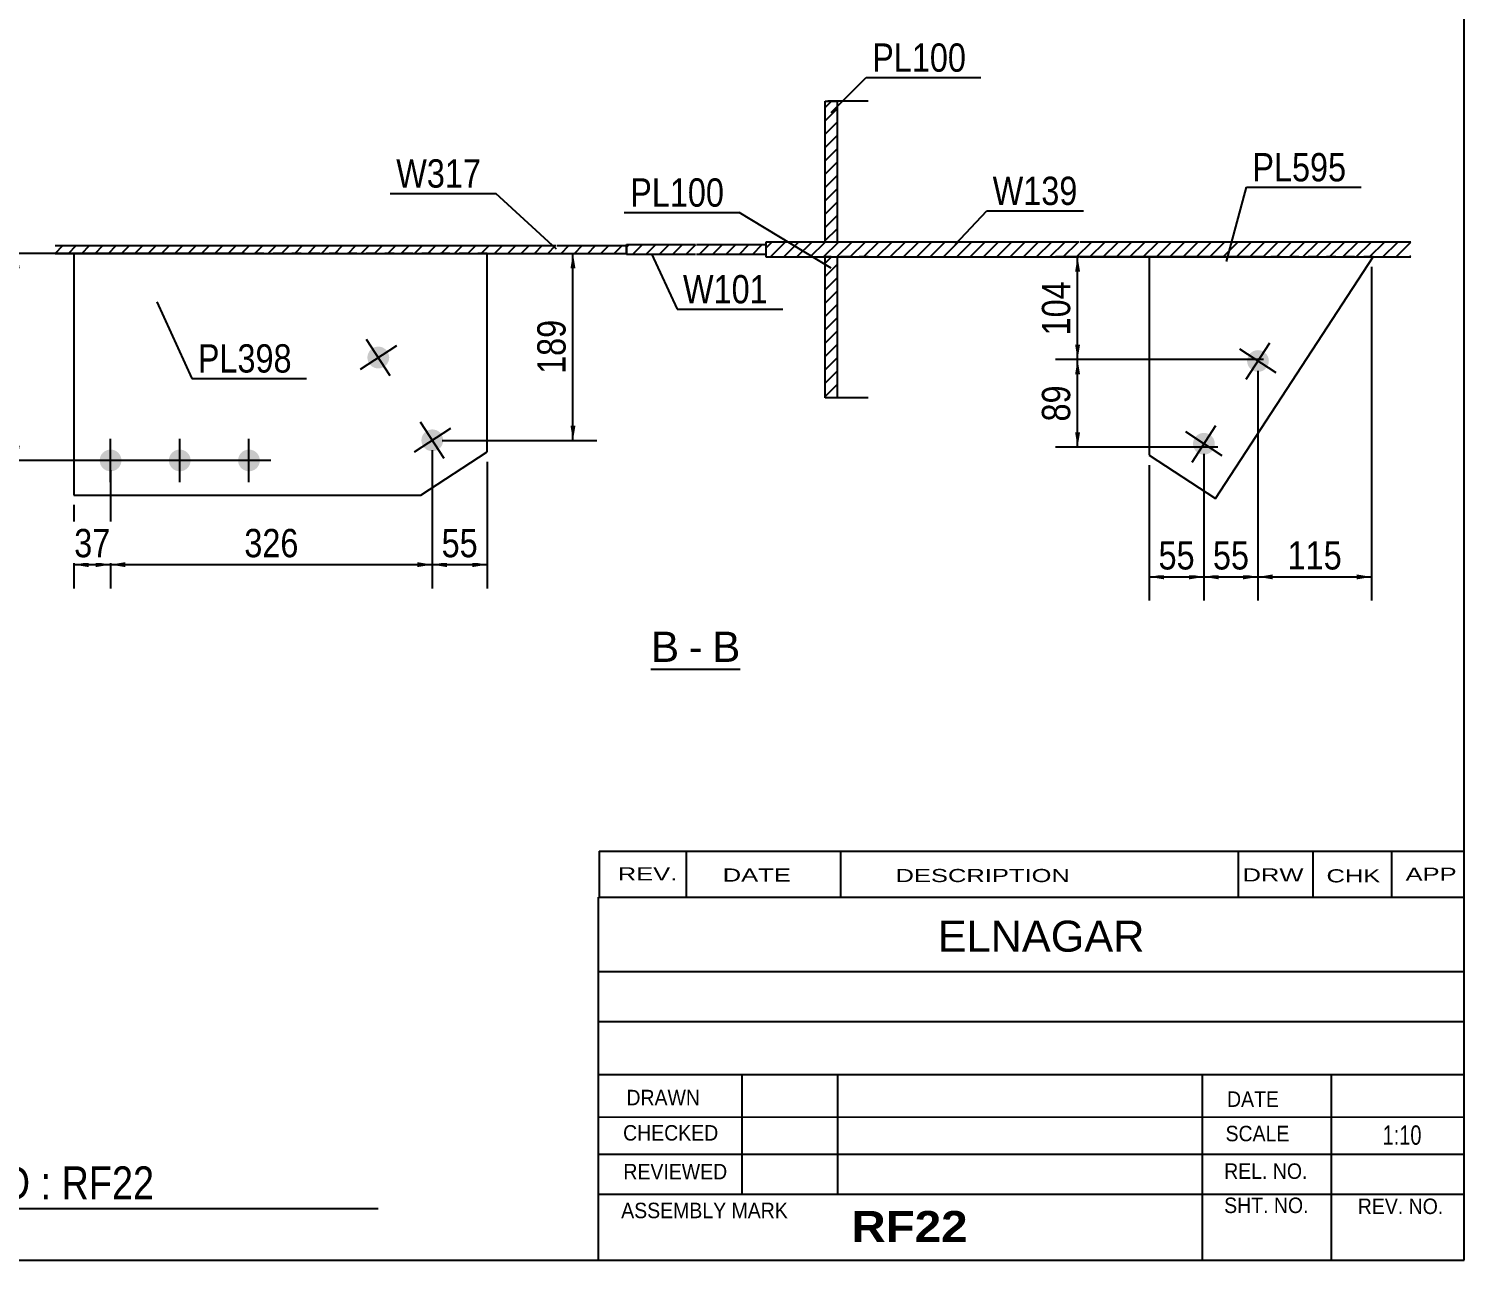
# Model space of a CAD drawing. Header units: millimetres. Extents: x -375 to 28, y -181 to 96.
# Drawn here: x -117.3 to 27.9, y -181.2 to -56.6 of the extents above; entities that cross this region are included whole.
import ezdxf

# ---------------------------------------------------------------- set-up
doc = ezdxf.new("R2010")
doc.units = ezdxf.units.MM
doc.linetypes.add('DXK_LINE_DOT1', pattern=[1.8814, 0.9407, -0.9407])
doc.styles.add('Arial', font='ARIAL.TTF', dxfattribs={"height": 0.2})
doc.styles.add('Arial Bold', font='ARIALBD.TTF', dxfattribs={"height": 0.2})
doc.styles.add('Arial Narrow', font='ARIALN.TTF', dxfattribs={"height": 0.2})

# ---------------------------------------------------------------- blocks, each defined once
blk = doc.blocks.new('Unknown-623466443-1210')
at = {"color": 5, "linetype": 'Continuous'}
for p, q in [((27.91, -181.18), (27.91, 95.82)), ((-372.09, -181.18), (27.91, -181.18))]:
    blk.add_line(p, q, dxfattribs=at)
blk = doc.blocks.new('Unknown-623466443-13 - 1417')
at = {"color": 7, "linetype": 'Continuous'}
blk.add_line((-54.37, -121.4), (-45.34, -121.4), dxfattribs=at)
at = {"color": 0, "linetype": 'Continuous'}
for points in [[(-51.52, -120.65), (-51.52, -117.45), (-54.37, -117.45), (-54.37, -120.65)], [(-49.14, -120.65), (-49.14, -117.45), (-50.56, -117.45), (-50.56, -120.65)], [(-45.34, -120.65), (-45.34, -117.45), (-48.18, -117.45), (-48.18, -120.65)]]:
    blk.add_wipeout(points, dxfattribs=at)
at = {"color": 96, "linetype": 'Continuous', "style": 'Arial'}
for s, p in [('B', (-54.37, -120.65)), ('B', (-48.18, -120.65)), ('-', (-50.56, -120.65))]:
    blk.add_text(s, height=3.06, dxfattribs=at).set_placement(p)
blk = doc.blocks.new('Part-623466443-1601 - 1417')
at = {"linetype": 'Continuous'}
h = blk.add_hatch(dxfattribs=at)
h.set_pattern_fill('', scale=0.3, style=0, pattern_type=0)
h.set_pattern_definition([(45, (-35.5199, -93.9257), (-0.67352, 0.67352), [])])
h.paths.add_polyline_path([(-36.73, -93.93), (-35.52, -93.93), (-35.52, -79.68), (-36.73, -79.68)])
at = {"color": 7, "linetype": 'DXK_LINE_DOT1'}
for p, q in [((-32.38, -79.68), (-36.73, -79.68)), ((-35.52, -93.93), (-36.73, -93.93))]:
    blk.add_line(p, q, dxfattribs=at)
at = {"color": 2, "linetype": 'Continuous'}
for p, q in [((-36.73, -93.93), (-36.73, -79.68)), ((-36.73, -79.68), (-35.52, -79.68)), ((-35.52, -79.68), (-35.52, -93.93)), ((-35.52, -93.93), (-36.73, -93.93)), ((-32.38, -93.93), (-35.52, -93.93))]:
    blk.add_line(p, q, dxfattribs=at)
blk = doc.blocks.new('Part-623466443-1633 - 1417')
at = {"color": 2, "linetype": 'Continuous'}
for p, q in [((-3.96, -79.68), (-3.96, -99.75)), ((2.74, -104.12), (18.69, -79.68)), ((-3.96, -99.75), (2.74, -104.12))]:
    blk.add_line(p, q, dxfattribs=at)
at = {"color": 7, "linetype": 'DXK_LINE_DOT1'}
blk.add_line((18.69, -79.68), (-3.96, -79.68), dxfattribs=at)
blk = doc.blocks.new('Part-623466443-1556 - 1417')
at = {"linetype": 'Continuous'}
h = blk.add_hatch(dxfattribs=at)
h.set_pattern_fill('', scale=0.3, style=0, pattern_type=0)
h.set_pattern_definition([(45, (-42.7538, -79.4257), (-0.67352, 0.67352), [])])
h.paths.add_polyline_path([(-56.85, -79.43), (-42.75, -79.43), (-42.75, -78.43), (-56.85, -78.43)])
at = {"color": 2, "linetype": 'Continuous'}
for p, q in [((-56.85, -79.43), (-56.85, -78.43)), ((-56.85, -78.43), (-49.85, -78.43)), ((-49.75, -78.43), (-42.75, -78.43)), ((-42.75, -78.43), (-42.75, -79.43)), ((-49.85, -79.43), (-56.85, -79.43)), ((-42.75, -79.43), (-49.75, -79.43))]:
    blk.add_line(p, q, dxfattribs=at)
blk = doc.blocks.new('Part-623466443-1578 - 1417')
at = {"linetype": 'Continuous'}
h = blk.add_hatch(dxfattribs=at)
h.set_pattern_fill('', scale=0.3, style=0, pattern_type=0)
h.set_pattern_definition([(45, (-114.6498, -79.3257), (-0.673519, 0.673519), [])])
h.paths.add_polyline_path([(-114.65, -78.53), (-114.65, -79.33), (-56.85, -79.33), (-56.85, -78.53)])
at = {"color": 2, "linetype": 'Continuous'}
for p, q in [((-114.65, -78.53), (-63.95, -78.53)), ((-114.65, -79.33), (-63.95, -79.33)), ((-63.85, -78.53), (-56.85, -78.53)), ((-63.85, -79.33), (-56.85, -79.33)), ((-56.85, -78.53), (-56.85, -79.33))]:
    blk.add_line(p, q, dxfattribs=at)
blk = doc.blocks.new('Part-623466443-1606 - 1417')
at = {"linetype": 'Continuous'}
h = blk.add_hatch(dxfattribs=at)
h.set_pattern_fill('', scale=0.3, style=0, pattern_type=0)
h.set_pattern_definition([(45, (-35.5199, -78.1757), (-0.67352, 0.67352), [])])
h.paths.add_polyline_path([(-36.73, -78.18), (-35.52, -78.18), (-35.52, -63.93), (-36.73, -63.93)])
at = {"color": 7, "linetype": 'DXK_LINE_DOT1'}
for p, q in [((-35.52, -63.93), (-36.73, -63.93)), ((-32.38, -78.18), (-36.73, -78.18))]:
    blk.add_line(p, q, dxfattribs=at)
at = {"color": 2, "linetype": 'Continuous'}
for p, q in [((-36.73, -78.18), (-36.73, -63.93)), ((-36.73, -63.93), (-35.52, -63.93)), ((-32.38, -63.93), (-35.52, -63.93)), ((-35.52, -63.93), (-35.52, -78.18)), ((-35.52, -78.18), (-36.73, -78.18))]:
    blk.add_line(p, q, dxfattribs=at)
blk = doc.blocks.new('Bolt-623466443-16859 - 1417')
at = {"linetype": 'Continuous'}
for points in [[(-110.14, -100.27, -1), (-107.94, -100.27, -1)], [(-103.14, -100.27, -1), (-100.94, -100.27, -1)], [(-96.14, -100.27, -1), (-93.94, -100.27, -1)]]:
    blk.add_hatch(color=3, dxfattribs=at).paths.add_polyline_path(points)
at = {"color": 3, "linetype": 'Continuous'}
for p, q in [((-109.04, -102.47), (-109.04, -98.07)), ((-102.04, -102.47), (-102.04, -98.07)), ((-95.04, -102.47), (-95.04, -98.07)), ((-106.84, -100.27), (-111.24, -100.27)), ((-99.84, -100.27), (-104.24, -100.27)), ((-92.84, -100.27), (-97.24, -100.27))]:
    blk.add_line(p, q, dxfattribs=at)
blk = doc.blocks.new('Part-623466443-1614 - 1417')
at = {"linetype": 'Continuous'}
h = blk.add_hatch(dxfattribs=at)
h.set_pattern_fill('', scale=0.3, style=0, pattern_type=0)
h.set_pattern_definition([(45, (22.5242, -78.1757), (-0.673519, 0.673519), [])])
h.paths.add_polyline_path([(22.52, -79.68), (22.52, -78.18), (-42.75, -78.18), (-42.75, -79.68)])
at = {"color": 2, "linetype": 'Continuous'}
for p, q in [((-11.06, -78.18), (-42.75, -78.18)), ((-42.75, -78.18), (-42.75, -79.68)), ((22.52, -78.18), (-10.96, -78.18)), ((-42.75, -79.68), (-11.06, -79.68)), ((-10.96, -79.68), (22.52, -79.68))]:
    blk.add_line(p, q, dxfattribs=at)
blk = doc.blocks.new('Bolt-623466443-1624 - 1417')
at = {"linetype": 'Continuous'}
for points in [[(6.12, -89.61, -1), (7.96, -90.81, -1)], [(0.65, -97.98, -1), (2.49, -99.19, -1)]]:
    blk.add_hatch(color=3, dxfattribs=at).paths.add_polyline_path(points)
at = {"color": 3, "linetype": 'Continuous'}
for p, q in [((5.83, -92.05), (8.24, -88.37)), ((8.88, -91.41), (5.2, -89.01)), ((0.37, -100.43), (2.77, -96.74)), ((3.41, -99.79), (-0.27, -97.38))]:
    blk.add_line(p, q, dxfattribs=at)
blk = doc.blocks.new('Part-623466443-16855 - 1417')
at = {"color": 2, "linetype": 'Continuous'}
for p, q in [((-112.74, -79.33), (-112.74, -103.77)), ((-70.95, -99.4), (-70.95, -79.33)), ((-77.65, -103.77), (-70.95, -99.4)), ((-112.74, -103.77), (-77.65, -103.77))]:
    blk.add_line(p, q, dxfattribs=at)
at = {"color": 7, "linetype": 'DXK_LINE_DOT1'}
blk.add_line((-70.95, -79.33), (-112.74, -79.33), dxfattribs=at)
blk = doc.blocks.new('Bolt-623466443-16858 - 1417')
at = {"linetype": 'Continuous'}
for points in [[(-82.88, -90.46, -1), (-81.03, -89.26, -1)], [(-77.41, -98.84, -1), (-75.57, -97.63, -1)]]:
    blk.add_hatch(color=3, dxfattribs=at).paths.add_polyline_path(points)
at = {"color": 3, "linetype": 'Continuous'}
for p, q in [((-80.75, -91.7), (-83.16, -88.02)), ((-80.11, -88.66), (-83.8, -91.06)), ((-74.65, -97.03), (-78.33, -99.44)), ((-75.29, -100.08), (-77.69, -96.39))]:
    blk.add_line(p, q, dxfattribs=at)
blk = doc.blocks.new('StraightDimension-623466443-21679 - 1417')
at = {"linetype": 'Continuous'}
for points in [[(-2.46, -112.3), (-3.96, -112.05), (-2.46, -111.8)], [(0.07, -111.8), (1.57, -112.05), (0.07, -112.3)]]:
    blk.add_hatch(color=7, dxfattribs=at).paths.add_polyline_path(points)
at = {"color": 7, "linetype": 'Continuous'}
for p, q in [((1.57, -99.59), (1.57, -114.45)), ((-3.96, -100.75), (-3.96, -114.45)), ((-3.96, -112.05), (1.57, -112.05))]:
    blk.add_line(p, q, dxfattribs=at)
at = {"color": 0}
blk.add_wipeout([(1.23, -111.9), (1.23, -107.7), (-3.62, -107.7), (-3.62, -111.9)], dxfattribs=at)
at = {"color": 3, "style": 'Arial Narrow'}
blk.add_text('55', height=2.863, dxfattribs=at).set_placement((-3.02, -111.3))
blk = doc.blocks.new('StraightDimension-623466443-21723 - 1417')
at = {"linetype": 'Continuous'}
for points in [[(-107.54, -111.06), (-109.04, -110.81), (-107.54, -110.56)], [(-77.99, -110.56), (-76.49, -110.81), (-77.99, -111.06)]]:
    blk.add_hatch(color=7, dxfattribs=at).paths.add_polyline_path(points)
at = {"color": 7, "linetype": 'Continuous'}
for p, q in [((-76.49, -99.24), (-76.49, -113.21)), ((-109.04, -101.27), (-109.04, -113.21)), ((-109.04, -110.81), (-76.49, -110.81))]:
    blk.add_line(p, q, dxfattribs=at)
at = {"color": 0}
blk.add_wipeout([(-89.42, -110.66), (-89.42, -106.46), (-96.11, -106.46), (-96.11, -110.66)], dxfattribs=at)
at = {"color": 3, "style": 'Arial Narrow'}
blk.add_text('326', height=2.863, dxfattribs=at).set_placement((-95.51, -110.06))
blk = doc.blocks.new('StraightDimension-623466443-21708 - 1417')
at = {"linetype": 'Continuous'}
for points in [[(-118.73, -80.83), (-118.48, -79.33), (-118.23, -80.83)], [(-118.23, -98.77), (-118.48, -100.27), (-118.73, -98.77)]]:
    blk.add_hatch(color=7, dxfattribs=at).paths.add_polyline_path(points)
at = {"color": 7, "linetype": 'Continuous'}
for p, q in [((-96.04, -79.33), (-120.73, -79.33)), ((-118.48, -100.27), (-118.48, -79.33)), ((-96.04, -100.27), (-120.73, -100.27))]:
    blk.add_line(p, q, dxfattribs=at)
at = {"color": 0}
blk.add_wipeout([(-118.63, -86.46), (-122.83, -86.46), (-122.83, -93.14), (-118.63, -93.14)], dxfattribs=at)
at = {"color": 3, "style": 'Arial Narrow'}
blk.add_text('209', height=2.863, rotation=90.0002, dxfattribs=at).set_placement((-119.23, -92.54))
blk = doc.blocks.new('StraightDimension-623466443-21677 - 1417')
at = {"linetype": 'Continuous'}
for points in [[(8.54, -112.3), (7.04, -112.05), (8.54, -111.8)], [(17.02, -111.8), (18.52, -112.05), (17.02, -112.3)]]:
    blk.add_hatch(color=7, dxfattribs=at).paths.add_polyline_path(points)
at = {"color": 7, "linetype": 'Continuous'}
for p, q in [((18.52, -80.68), (18.52, -114.45)), ((7.04, -91.21), (7.04, -114.45)), ((7.04, -112.05), (18.52, -112.05))]:
    blk.add_line(p, q, dxfattribs=at)
at = {"color": 0}
blk.add_wipeout([(16.12, -111.9), (16.12, -107.7), (9.44, -107.7), (9.44, -111.9)], dxfattribs=at)
at = {"color": 3, "style": 'Arial Narrow'}
blk.add_text('115', height=2.863, dxfattribs=at).set_placement((10.04, -111.3))
blk = doc.blocks.new('StraightDimension-623466443-12869 - 1417')
at = {"linetype": 'Continuous'}
for points in [[(-11.46, -81.18), (-11.21, -79.68), (-10.96, -81.18)], [(-10.96, -88.57), (-11.21, -90.07), (-11.46, -88.57)]]:
    blk.add_hatch(color=7, dxfattribs=at).paths.add_polyline_path(points)
at = {"color": 7, "linetype": 'Continuous'}
for p, q in [((7.59, -79.68), (-13.46, -79.68)), ((-11.21, -90.07), (-11.21, -79.68)), ((7.59, -90.07), (-13.46, -90.07))]:
    blk.add_line(p, q, dxfattribs=at)
at = {"color": 0}
blk.add_wipeout([(-11.36, -81.53), (-15.56, -81.53), (-15.56, -88.22), (-11.36, -88.22)], dxfattribs=at)
at = {"color": 3, "style": 'Arial Narrow'}
blk.add_text('104', height=2.863, rotation=90.0002, dxfattribs=at).set_placement((-11.96, -87.62))
blk = doc.blocks.new('StraightDimension-623466443-12870 - 1417')
at = {"linetype": 'Continuous'}
for points in [[(-11.46, -91.57), (-11.21, -90.07), (-10.96, -91.57)], [(-10.96, -97.44), (-11.21, -98.94), (-11.46, -97.44)]]:
    blk.add_hatch(color=7, dxfattribs=at).paths.add_polyline_path(points)
at = {"color": 7, "linetype": 'Continuous'}
for p, q in [((7.59, -90.07), (-13.46, -90.07)), ((-11.21, -98.94), (-11.21, -90.07)), ((2.97, -98.94), (-13.46, -98.94))]:
    blk.add_line(p, q, dxfattribs=at)
at = {"color": 0}
blk.add_wipeout([(-11.36, -92.08), (-15.56, -92.08), (-15.56, -96.93), (-11.36, -96.93)], dxfattribs=at)
at = {"color": 3, "style": 'Arial Narrow'}
blk.add_text('89', height=2.863, rotation=90.0002, dxfattribs=at).set_placement((-11.96, -96.33))
blk = doc.blocks.new('StraightDimension-623466443-21678 - 1417')
at = {"linetype": 'Continuous'}
for points in [[(3.07, -112.3), (1.57, -112.05), (3.07, -111.8)], [(5.54, -111.8), (7.04, -112.05), (5.54, -112.3)]]:
    blk.add_hatch(color=7, dxfattribs=at).paths.add_polyline_path(points)
at = {"color": 7, "linetype": 'Continuous'}
for p, q in [((7.04, -91.21), (7.04, -114.45)), ((1.57, -99.59), (1.57, -114.45)), ((1.57, -112.05), (7.04, -112.05))]:
    blk.add_line(p, q, dxfattribs=at)
at = {"color": 0}
blk.add_wipeout([(6.73, -111.9), (6.73, -107.7), (1.88, -107.7), (1.88, -111.9)], dxfattribs=at)
at = {"color": 3, "style": 'Arial Narrow'}
blk.add_text('55', height=2.863, dxfattribs=at).set_placement((2.48, -111.3))
blk = doc.blocks.new('StraightDimension-623466443-21701 - 1417')
at = {"linetype": 'Continuous'}
for points in [[(-62.51, -80.83), (-62.26, -79.33), (-62.01, -80.83)], [(-62.01, -96.74), (-62.26, -98.24), (-62.51, -96.74)]]:
    blk.add_hatch(color=7, dxfattribs=at).paths.add_polyline_path(points)
at = {"color": 7, "linetype": 'Continuous'}
for p, q in [((-69.95, -79.33), (-59.86, -79.33)), ((-62.26, -98.24), (-62.26, -79.33)), ((-75.49, -98.24), (-59.86, -98.24))]:
    blk.add_line(p, q, dxfattribs=at)
at = {"color": 0}
blk.add_wipeout([(-62.41, -85.44), (-66.61, -85.44), (-66.61, -92.12), (-62.41, -92.12)], dxfattribs=at)
at = {"color": 3, "style": 'Arial Narrow'}
blk.add_text('189', height=2.863, rotation=90.0002, dxfattribs=at).set_placement((-63.01, -91.52))
blk = doc.blocks.new('StraightDimension-623466443-21722 - 1417')
at = {"linetype": 'Continuous'}
for points in [[(-74.99, -111.06), (-76.49, -110.81), (-74.99, -110.56)], [(-72.45, -110.56), (-70.95, -110.81), (-72.45, -111.06)]]:
    blk.add_hatch(color=7, dxfattribs=at).paths.add_polyline_path(points)
at = {"color": 7, "linetype": 'Continuous'}
for p, q in [((-76.49, -99.24), (-76.49, -113.21)), ((-70.95, -100.4), (-70.95, -113.21)), ((-76.49, -110.81), (-70.95, -110.81))]:
    blk.add_line(p, q, dxfattribs=at)
at = {"color": 0}
blk.add_wipeout([(-71.29, -110.66), (-71.29, -106.46), (-76.15, -106.46), (-76.15, -110.66)], dxfattribs=at)
at = {"color": 3, "style": 'Arial Narrow'}
blk.add_text('55', height=2.863, dxfattribs=at).set_placement((-75.55, -110.06))
blk = doc.blocks.new('StraightDimension-623466443-21724 - 1417')
at = {"linetype": 'Continuous'}
for points in [[(-111.24, -111.06), (-112.74, -110.81), (-111.24, -110.56)], [(-110.54, -110.56), (-109.04, -110.81), (-110.54, -111.06)]]:
    blk.add_hatch(color=7, dxfattribs=at).paths.add_polyline_path(points)
at = {"color": 7, "linetype": 'Continuous'}
for p, q in [((-109.04, -101.27), (-109.04, -113.21)), ((-112.74, -104.77), (-112.74, -113.21)), ((-112.74, -110.81), (-109.04, -110.81))]:
    blk.add_line(p, q, dxfattribs=at)
at = {"color": 0}
blk.add_wipeout([(-108.46, -110.66), (-108.46, -106.46), (-113.32, -106.46), (-113.32, -110.66)], dxfattribs=at)
at = {"color": 3, "style": 'Arial Narrow'}
blk.add_text('37', height=2.863, dxfattribs=at).set_placement((-112.72, -110.06))
blk = doc.blocks.new('CBS_CALLOFF-623466443-21852')
at = {"color": 7, "linetype": 'Continuous'}
blk.add_line((-198.21, -175.91), (-81.98, -175.93), dxfattribs=at)
at = {"color": 3, "linetype": 'Continuous', "style": 'Arial Narrow'}
blk.add_text('QTY= 1 Nos.      RAFTER     MKD : RF22', height=3.3405, dxfattribs=at).set_placement((-174.92, -175.02))
blk = doc.blocks.new('CBS_NAME_BLOG-623466443-21853')
at = {"color": 7, "linetype": 'Continuous'}
for p, q in [((-59.68, -144.43), (27.84, -144.43)), ((-59.68, -181.13), (-59.68, -144.43)), ((-59.68, -151.96), (27.84, -151.96)), ((-59.61, -157.02), (27.91, -157.02)), ((-59.68, -162.39), (27.84, -162.39)), ((-45.16, -174.49), (-45.16, -162.4)), ((-35.47, -174.47), (-35.47, -162.4)), ((1.44, -181.13), (1.44, -162.4)), ((14.49, -181.13), (14.49, -162.39)), ((-59.67, -166.69), (27.91, -166.67)), ((-59.68, -170.43), (27.84, -170.43)), ((-59.68, -174.48), (27.84, -174.48)), ((-59.68, -181.18), (27.91, -181.18))]:
    blk.add_line(p, q, dxfattribs=at)
at = {"color": 3, "linetype": 'Continuous', "style": 'Arial'}
blk.add_text('ELNAGAR', height=3.133, dxfattribs=at).set_placement((-25.36, -149.96))
at = {"color": 3, "linetype": 'Continuous'}
for s, height, style, width, p in [('DRAWN', 1.566, 'Arial', 0.9, (-56.85, -165.5)), ('DATE', 1.566, 'Arial', 0.9, (3.91, -165.66)), ('CHECKED', 1.566, 'Arial', 0.9, (-57.19, -169.07)), ('SCALE', 1.566, 'Arial', 0.9, (3.76, -169.14)), ('1:10', 1.957, 'Arial Narrow', 0.9, (19.65, -169.49)), ('REL. NO.', 1.566, 'Arial', 0.9, (3.62, -172.94)), ('REVIEWED', 1.566, 'Arial', 0.9, (-57.16, -172.99)), ('ASSEMBLY MARK', 1.5663, 'Arial', 0.9, (-57.38, -176.92)), ('SHT. NO.', 1.566, 'Arial', 0.9, (3.62, -176.4)), ('REV. NO.', 1.566, 'Arial', 0.9, (17.14, -176.5)), ('RF22', 3.131, 'Arial Bold', 1.1, (-34.1, -179.32))]:
    blk.add_text(s, height=height, dxfattribs=dict(at, style=style, width=width)).set_placement(p)
blk = doc.blocks.new('CBS_REVISION-623466443-21854')
at = {"color": 7, "linetype": 'Continuous'}
for p, q in [((-59.6, -139.79), (-59.6, -144.43)), ((-59.6, -139.8), (27.9, -139.8)), ((-50.8, -139.8), (-50.8, -144.43)), ((-35.2, -139.8), (-35.2, -144.36)), ((5.05, -139.8), (5.05, -144.42)), ((12.59, -139.8), (12.59, -144.43)), ((20.54, -139.8), (20.54, -144.43)), ((-59.6, -144.43), (27.9, -144.43))]:
    blk.add_line(p, q, dxfattribs=at)
at = {"color": 7, "style": 'Arial Narrow', "width": 1.7}
for s, height, p in [('REV.', 1.326, (-57.73, -142.75)), ('DATE', 1.326, (-47.11, -142.87)), ('DESCRIPTION', 1.3257, (-29.63, -142.92)), ('DRW', 1.326, (5.48, -142.86)), ('CHK', 1.326, (13.97, -142.95)), ('APP', 1.326, (21.97, -142.79))]:
    blk.add_text(s, height=height, dxfattribs=at).set_placement(p)
blk = doc.blocks.new('Mark-623466443-18159 - 1417')
at = {"color": 0}
blk.add_wipeout([(-90.71, -91.38), (-90.71, -88.38), (-100.21, -88.38), (-100.21, -91.38)], dxfattribs=at)
blk.add_wipeout([(-90.71, -91.38), (-90.71, -88.38), (-100.21, -88.38), (-100.21, -91.38)], dxfattribs=at)
at = {"color": 7, "linetype": 'Continuous'}
for p, q in [((-104.35, -84.24), (-100.81, -91.98)), ((-100.81, -91.98), (-89.21, -91.98))]:
    blk.add_line(p, q, dxfattribs=at)
at = {"color": 3, "style": 'Arial Narrow'}
blk.add_text('PL398', height=2.863, dxfattribs=at).set_placement((-100.21, -91.38))
blk = doc.blocks.new('Mark-623466443-1552 - 1417')
at = {"color": 0}
blk.add_wipeout([(-42.54, -84.38), (-42.54, -81.38), (-51.13, -81.38), (-51.13, -84.38)], dxfattribs=at)
blk.add_wipeout([(-42.54, -84.38), (-42.54, -81.38), (-51.13, -81.38), (-51.13, -84.38)], dxfattribs=at)
at = {"color": 7, "linetype": 'Continuous'}
for p, q in [((-54.33, -79.36), (-51.73, -84.98)), ((-51.73, -84.98), (-41.04, -84.98))]:
    blk.add_line(p, q, dxfattribs=at)
at = {"color": 3, "style": 'Arial Narrow'}
blk.add_text('W101', height=2.863, dxfattribs=at).set_placement((-51.13, -84.38))
blk = doc.blocks.new('Mark-623466443-1574 - 1417')
at = {"color": 7, "linetype": 'Continuous'}
blk.add_line((-63.92, -78.91), (-70.06, -73.27), dxfattribs=at)
at = {"color": 0}
blk.add_wipeout([(-71.56, -72.67), (-71.56, -69.67), (-80.14, -69.67), (-80.14, -72.67)], dxfattribs=at)
blk.add_wipeout([(-71.56, -72.67), (-71.56, -69.67), (-80.14, -69.67), (-80.14, -72.67)], dxfattribs=at)
at = {"color": 7, "linetype": 'Continuous'}
blk.add_line((-80.74, -73.27), (-70.06, -73.27), dxfattribs=at)
at = {"color": 3, "style": 'Arial Narrow'}
blk.add_text('W317', height=2.863, dxfattribs=at).set_placement((-80.14, -72.67))
blk = doc.blocks.new('Mark-623466443-1597 - 1417')
at = {"color": 7, "linetype": 'Continuous'}
blk.add_line((-36.13, -80.83), (-45.46, -75.2), dxfattribs=at)
at = {"color": 0}
blk.add_wipeout([(-46.96, -74.6), (-46.96, -71.6), (-56.47, -71.6), (-56.47, -74.6)], dxfattribs=at)
blk.add_wipeout([(-46.96, -74.6), (-46.96, -71.6), (-56.47, -71.6), (-56.47, -74.6)], dxfattribs=at)
at = {"color": 7, "linetype": 'Continuous'}
blk.add_line((-57.07, -75.2), (-45.46, -75.2), dxfattribs=at)
at = {"color": 3, "style": 'Arial Narrow'}
blk.add_text('PL100', height=2.863, dxfattribs=at).set_placement((-56.47, -74.6))
blk = doc.blocks.new('Mark-623466443-1602 - 1417')
at = {"color": 0}
blk.add_wipeout([(-22.49, -60.95), (-22.49, -57.95), (-31.99, -57.95), (-31.99, -60.95)], dxfattribs=at)
blk.add_wipeout([(-22.49, -60.95), (-22.49, -57.95), (-31.99, -57.95), (-31.99, -60.95)], dxfattribs=at)
at = {"color": 7, "linetype": 'Continuous'}
for p, q in [((-36.13, -65.08), (-32.59, -61.55)), ((-32.59, -61.55), (-20.99, -61.55))]:
    blk.add_line(p, q, dxfattribs=at)
at = {"color": 3, "style": 'Arial Narrow'}
blk.add_text('PL100', height=2.863, dxfattribs=at).set_placement((-31.99, -60.95))
blk = doc.blocks.new('Mark-623466443-1610 - 1417')
at = {"color": 0}
blk.add_wipeout([(-11.21, -74.43), (-11.21, -71.43), (-19.8, -71.43), (-19.8, -74.43)], dxfattribs=at)
blk.add_wipeout([(-11.21, -74.43), (-11.21, -71.43), (-19.8, -71.43), (-19.8, -74.43)], dxfattribs=at)
at = {"color": 7, "linetype": 'Continuous'}
for p, q in [((-23.61, -78.43), (-20.4, -75.03)), ((-20.4, -75.03), (-10.61, -75.03))]:
    blk.add_line(p, q, dxfattribs=at)
at = {"color": 3, "style": 'Arial Narrow'}
blk.add_text('W139', height=2.863, dxfattribs=at).set_placement((-19.8, -74.43))
blk = doc.blocks.new('Mark-623466443-5344 - 1417')
at = {"color": 0}
blk.add_wipeout([(15.97, -72.04), (15.97, -69.04), (6.47, -69.04), (6.47, -72.04)], dxfattribs=at)
blk.add_wipeout([(15.97, -72.04), (15.97, -69.04), (6.47, -69.04), (6.47, -72.04)], dxfattribs=at)
at = {"color": 7, "linetype": 'Continuous'}
for p, q in [((3.84, -80.15), (5.87, -72.64)), ((5.87, -72.64), (17.47, -72.64))]:
    blk.add_line(p, q, dxfattribs=at)
at = {"color": 3, "style": 'Arial Narrow'}
blk.add_text('PL595', height=2.863, dxfattribs=at).set_placement((6.47, -72.04))

msp = doc.modelspace()

# ---------------------------------------------------------------- block references
for name in ['Unknown-623466443-1210', 'Part-623466443-1606 - 1417', 'Part-623466443-1556 - 1417', 'Part-623466443-1614 - 1417', 'Part-623466443-1578 - 1417', 'Part-623466443-16855 - 1417', 'Part-623466443-1601 - 1417', 'Part-623466443-1633 - 1417', 'Bolt-623466443-16858 - 1417', 'Bolt-623466443-1624 - 1417', 'Bolt-623466443-16859 - 1417', 'CBS_REVISION-623466443-21854', 'CBS_NAME_BLOG-623466443-21853', 'CBS_CALLOFF-623466443-21852']:
    msp.add_blockref(name, (0, 0))

# ---------------------------------------------------------------- next in the draw order: block references
for name in ['Mark-623466443-1602 - 1417', 'Mark-623466443-1610 - 1417', 'StraightDimension-623466443-21701 - 1417', 'Mark-623466443-1552 - 1417', 'StraightDimension-623466443-21677 - 1417', 'StraightDimension-623466443-21723 - 1417', 'StraightDimension-623466443-21679 - 1417', 'Unknown-623466443-13 - 1417']:
    msp.add_blockref(name, (0, 0))

# ---------------------------------------------------------------- next in the draw order: block references
for name in ['Mark-623466443-1574 - 1417', 'Mark-623466443-1597 - 1417', 'StraightDimension-623466443-21708 - 1417', 'StraightDimension-623466443-12869 - 1417', 'StraightDimension-623466443-21722 - 1417', 'StraightDimension-623466443-21724 - 1417']:
    msp.add_blockref(name, (0, 0))

# ---------------------------------------------------------------- next in the draw order: block references
for name in ['Mark-623466443-5344 - 1417', 'Mark-623466443-18159 - 1417', 'StraightDimension-623466443-12870 - 1417']:
    msp.add_blockref(name, (0, 0))

# ---------------------------------------------------------------- next in the draw order: block references
msp.add_blockref('StraightDimension-623466443-21678 - 1417', (0, 0))

doc.saveas('drawing.dxf')
